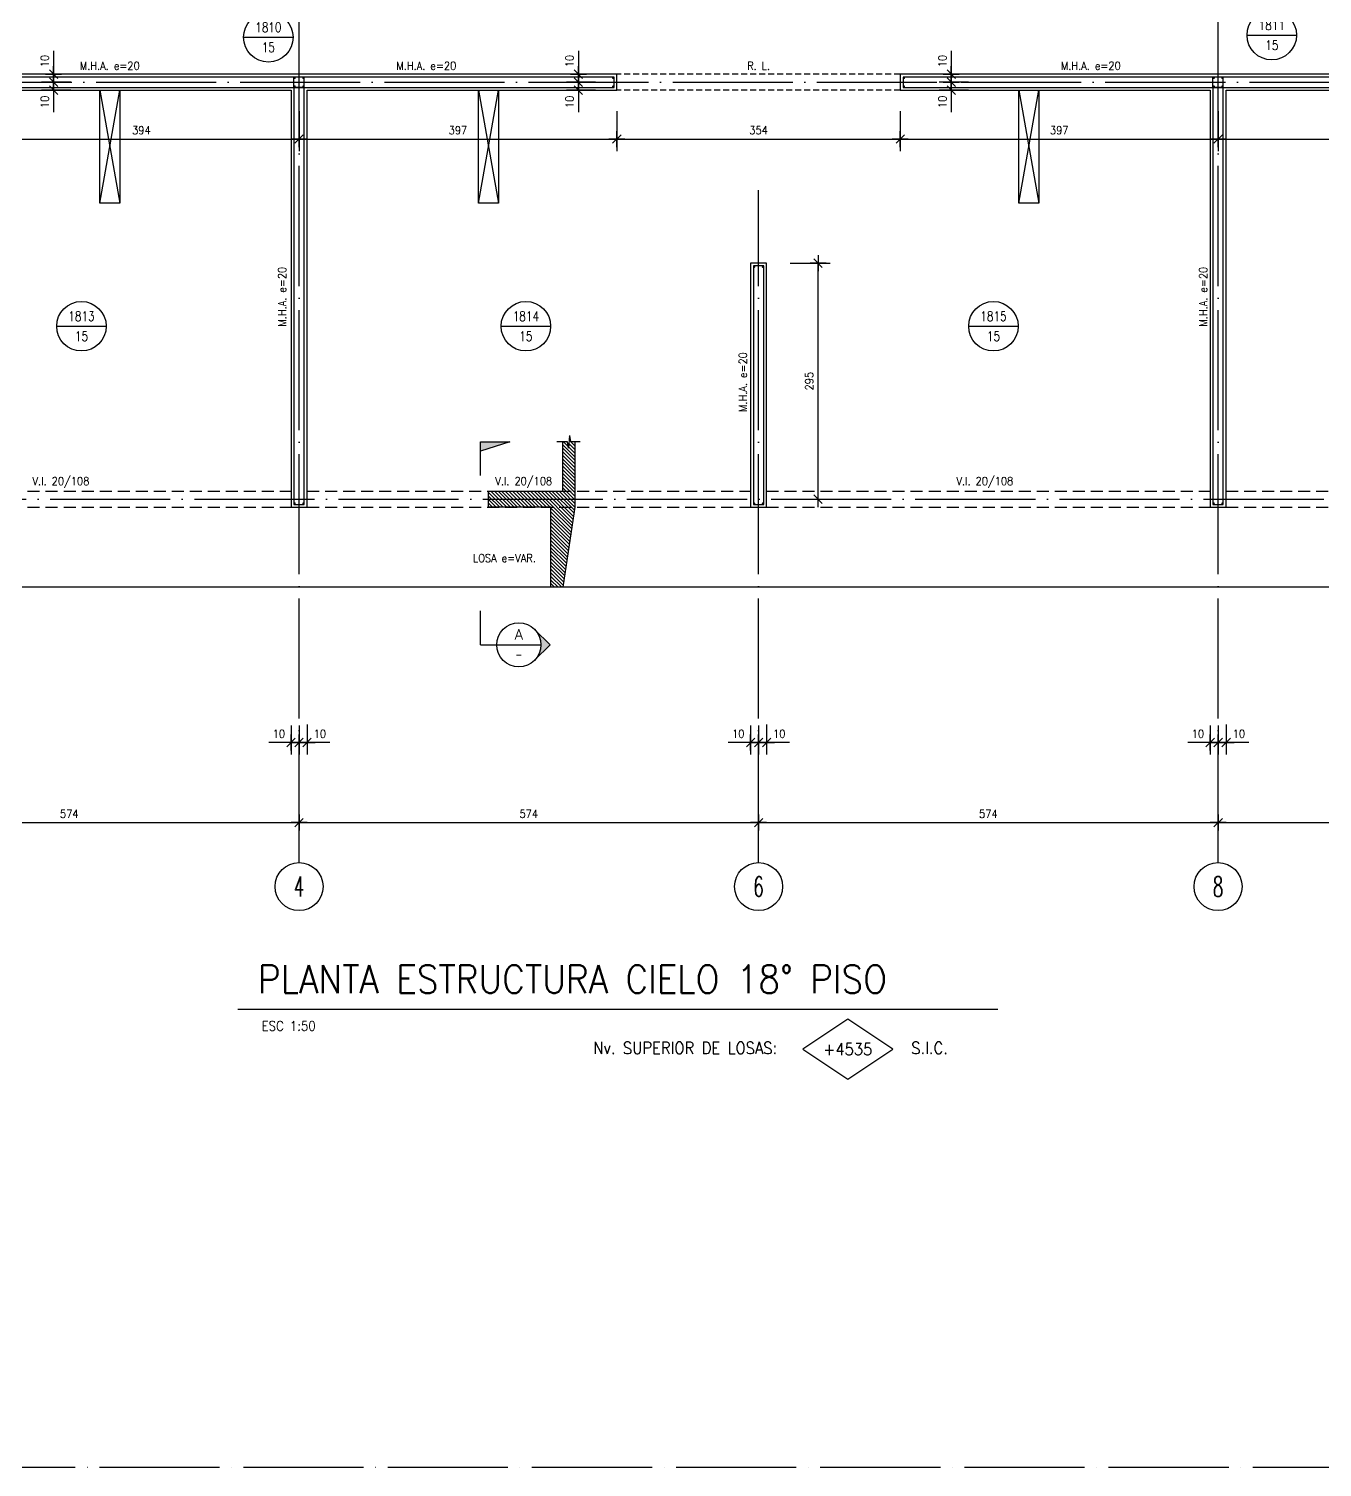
# Model space of a CAD drawing. Extents: x 2589 to 11482, y 3653 to 11529.
# Drawn here: x 4583 to 6199, y 3653 to 5450 of the extents above; entities that cross this region are included whole.
import ezdxf
from ezdxf.enums import TextEntityAlignment as Align

# ---------------------------------------------------------------- set-up
doc = ezdxf.new("R2010")
doc.units = 0
doc.header["$LTSCALE"] = 60
for name, pattern in [('EJES', [3, 2.5, -0.25, 0, -0.25]), ('HIDDEN', [0.375, 0.25, -0.125]), ('HIDDEN2', [0.1875, 0.125, -0.0625])]:
    doc.linetypes.add(name, pattern=pattern)
doc.layers.get('0').update_dxf_attribs({"linetype": 'CONTINUOUS'})
doc.layers.get('DEFPOINTS').update_dxf_attribs({"linetype": 'CONTINUOUS'})
for name, color, linetype in [('COTAS', 3, 'CONTINUOUS'), ('CRUCES', 9, 'CONTINUOUS'), ('EJES', 1, 'EJES'), ('MALLA', 1, 'CONTINUOUS'), ('MUROS', 4, 'CONTINUOUS'), ('REFUERZOS', 3, 'HIDDEN2'), ('SECCION', 1, 'CONTINUOUS'), ('SHAFT', 1, 'CONTINUOUS'), ('TEXTOS', 2, 'CONTINUOUS'), ('TITULO', 6, 'CONTINUOUS'), ('VIGAS', 2, 'CONTINUOUS')]:
    doc.layers.add(name, color=color, linetype=linetype)
doc.layers.add('CROP', color=8, linetype='EJES', plot=False)
doc.layers.add('RLA-LOSAS', color=3, linetype='CONTINUOUS', lineweight=9)
doc.styles.add('COTAS', font='romans.shx', dxfattribs={"width": 0.9})
doc.styles.add('ROMANS', font='romans.shx', dxfattribs={"width": 0.9, "height": 10})
doc.dimstyles.new('50', dxfattribs={"dimtxt": 10, "dimasz": 1, "dimexe": 15, "dimexo": 0, "dimgap": 6, "dimtad": 1, "dimdec": 8, "dimdsep": 46, "dimtxsty": 'COTAS', "dimblk": '$COTA$', "dimcen": 0.09, "dimdle": 10, "dimclrd": 256, "dimclre": 256, "dimclrt": 2, "dimadec": 0, "dimazin": 0, "dimtfac": 1, "dimtdec": 8, "dimtmove": 0, "dimatfit": 2, "dimfxl": 35, "dimfxlon": 1, "dimtolj": 1, "dimarcsym": 0})

# ---------------------------------------------------------------- blocks, each defined once
blk = doc.blocks.new('*U8')
at = {"layer": 'CROP'}
blk.add_lwpolyline([(-1974.1, -572.3), (3557.7, -572.3), (3557.7, 2997.6), (-1974.1, 2997.6)], close=True, dxfattribs=at)
at = {"layer": 'TITULO', "color": 7}
blk.add_line((0, 0), (949.2, 0), dxfattribs=at)
at = {"layer": 'TITULO', "color": 1}
blk.add_lwpolyline([(818, -50), (761.8, -12.5), (705.5, -50), (761.8, -87.5)], close=True, dxfattribs=at)
at = {"color": 2, "style": 'COTAS', "width": 0.9}
blk.add_attdef('ESCALA', (29.5, -27), '', height=12, dxfattribs=at)
at = {"layer": 'TITULO', "color": 7, "style": 'COTAS', "width": 0.9}
blk.add_attdef('TITULO', (25, 20), '', height=35, dxfattribs=at)
at = {"layer": 'TITULO', "color": 2, "style": 'COTAS', "width": 0.9}
blk.add_attdef('NV_LOSAS', text='', height=15, dxfattribs=at).set_placement((434.5, -56), align=Align.RIGHT)
blk.add_attdef('NIVEL', text='', height=15, dxfattribs=at).set_placement((522.8, -50), align=Align.MIDDLE)
blk.add_attdef('SIC', (602, -56), '', height=15, dxfattribs=at)
blk = doc.blocks.new('$COTA$')
at = {"layer": 'COTAS'}
for p, q in [((10, 0), (-10, 0)), ((5.3, 5.3), (-5.3, -5.3)), ((0, -10), (0, 10))]:
    blk.add_line(p, q, dxfattribs=at)
blk = doc.blocks.new('*D11')
at = {"layer": 'COTAS', "lineweight": -2, "transparency": 16777216}
for p, q in [((4346.5, 4458.7), (4346.5, 4473.7)), ((4347.5, 4458.7), (4919.5, 4458.7)), ((4920.5, 4458.7), (4920.5, 4473.7))]:
    blk.add_line(p, q, dxfattribs=at)
at = {"layer": 'DEFPOINTS', "color": 0, "transparency": 16777216}
for p in [(4346.5, 4458.7), (4920.5, 4458.7), (4920.5, 4458.7)]:
    blk.add_point(p, dxfattribs=at)
at = {"layer": 'COTAS', "lineweight": -2, "transparency": 16777216, "rotation": 180}
blk.add_blockref('$COTA$', (4346.5, 4458.7), dxfattribs=at)
at = {"layer": 'COTAS', "lineweight": -2, "transparency": 16777216}
blk.add_blockref('$COTA$', (4920.5, 4458.7), dxfattribs=at)
at = {"layer": 'COTAS', "color": 2, "transparency": 16777216, "insert": (4633.5, 4469.7), "char_height": 10, "attachment_point": 5, "style": 'COTAS'}
blk.add_mtext('\\A1;574', dxfattribs=at)
blk = doc.blocks.new('*D13')
at = {"layer": 'COTAS', "lineweight": -2, "transparency": 16777216}
for p, q in [((4920.5, 4458.7), (4920.5, 4473.7)), ((4921.5, 4458.7), (5493.5, 4458.7)), ((5494.5, 4458.7), (5494.5, 4473.7))]:
    blk.add_line(p, q, dxfattribs=at)
at = {"layer": 'DEFPOINTS', "color": 0, "transparency": 16777216}
for p in [(4920.5, 4458.7), (5494.5, 4458.7), (5494.5, 4458.7)]:
    blk.add_point(p, dxfattribs=at)
at = {"layer": 'COTAS', "lineweight": -2, "transparency": 16777216, "rotation": 180}
blk.add_blockref('$COTA$', (4920.5, 4458.7), dxfattribs=at)
at = {"layer": 'COTAS', "lineweight": -2, "transparency": 16777216}
blk.add_blockref('$COTA$', (5494.5, 4458.7), dxfattribs=at)
at = {"layer": 'COTAS', "color": 2, "transparency": 16777216, "insert": (5207.5, 4469.7), "char_height": 10, "attachment_point": 5, "style": 'COTAS'}
blk.add_mtext('\\A1;574', dxfattribs=at)
blk = doc.blocks.new('*D18')
at = {"layer": 'COTAS', "lineweight": -2, "transparency": 16777216}
for p, q in [((5494.5, 4458.7), (5494.5, 4473.7)), ((5495.5, 4458.7), (6067.5, 4458.7)), ((6068.5, 4458.7), (6068.5, 4473.7))]:
    blk.add_line(p, q, dxfattribs=at)
at = {"layer": 'DEFPOINTS', "color": 0, "transparency": 16777216}
for p in [(5494.5, 4458.7), (6068.5, 4458.7), (6068.5, 4458.7)]:
    blk.add_point(p, dxfattribs=at)
at = {"layer": 'COTAS', "lineweight": -2, "transparency": 16777216, "rotation": 180}
blk.add_blockref('$COTA$', (5494.5, 4458.7), dxfattribs=at)
at = {"layer": 'COTAS', "lineweight": -2, "transparency": 16777216}
blk.add_blockref('$COTA$', (6068.5, 4458.7), dxfattribs=at)
at = {"layer": 'COTAS', "color": 2, "transparency": 16777216, "insert": (5781.5, 4469.7), "char_height": 10, "attachment_point": 5, "style": 'COTAS'}
blk.add_mtext('\\A1;574', dxfattribs=at)
blk = doc.blocks.new('*D20')
at = {"layer": 'COTAS', "lineweight": -2, "transparency": 16777216}
for p, q in [((6068.5, 4458.7), (6068.5, 4473.7)), ((6069.5, 4458.7), (6641.5, 4458.7)), ((6642.5, 4458.7), (6642.5, 4473.7))]:
    blk.add_line(p, q, dxfattribs=at)
at = {"layer": 'DEFPOINTS', "color": 0, "transparency": 16777216}
for p in [(6068.5, 4458.7), (6642.5, 4458.7), (6642.5, 4458.7)]:
    blk.add_point(p, dxfattribs=at)
at = {"layer": 'COTAS', "lineweight": -2, "transparency": 16777216, "rotation": 180}
blk.add_blockref('$COTA$', (6068.5, 4458.7), dxfattribs=at)
at = {"layer": 'COTAS', "lineweight": -2, "transparency": 16777216}
blk.add_blockref('$COTA$', (6642.5, 4458.7), dxfattribs=at)
at = {"layer": 'COTAS', "color": 2, "transparency": 16777216, "insert": (6355.5, 4469.7), "char_height": 10, "attachment_point": 5, "style": 'COTAS'}
blk.add_mtext('\\A1;574', dxfattribs=at)
blk = doc.blocks.new('$EJE$')
at = {"color": 6}
blk.add_circle((0, 0), 30, dxfattribs=at)
at = {"color": 6, "style": 'COTAS', "width": 0.6}
blk.add_attdef('EJE', text='', height=25, dxfattribs=at).set_placement((0, 0), align=Align.MIDDLE)
blk = doc.blocks.new('*D43')
at = {"layer": 'COTAS', "lineweight": -2, "transparency": 16777216}
for p, q in [((5533.8, 5157.7), (5583.8, 5157.7)), ((5568.8, 4863.7), (5568.8, 5156.7)), ((5533.8, 4862.7), (5583.8, 4862.7))]:
    blk.add_line(p, q, dxfattribs=at)
at = {"layer": 'DEFPOINTS', "color": 0, "transparency": 16777216}
for p in [(5509.5, 5157.7), (5568.8, 5157.7), (5509.5, 4862.7)]:
    blk.add_point(p, dxfattribs=at)
at = {"layer": 'COTAS', "lineweight": -2, "transparency": 16777216}
for p, rotation in [((5568.8, 5157.7), 90), ((5568.8, 4862.7), 270)]:
    blk.add_blockref('$COTA$', p, dxfattribs=dict(at, rotation=rotation))
at = {"layer": 'COTAS', "color": 2, "transparency": 16777216, "insert": (5557.8, 5010.2), "char_height": 10, "attachment_point": 5, "rotation": 90, "style": 'COTAS'}
blk.add_mtext('\\A1;295', dxfattribs=at)
blk = doc.blocks.new('*D54')
at = {"layer": 'COTAS', "lineweight": -2, "transparency": 16777216}
for p, q in [((4526.5, 5347.7), (4526.5, 5297.7)), ((4920.5, 5347.7), (4920.5, 5297.7)), ((4527.5, 5312.7), (4919.5, 5312.7))]:
    blk.add_line(p, q, dxfattribs=at)
at = {"layer": 'DEFPOINTS', "color": 0, "transparency": 16777216}
for p in [(4526.5, 5365.2), (4920.5, 5365.2), (4920.5, 5312.7)]:
    blk.add_point(p, dxfattribs=at)
at = {"layer": 'COTAS', "lineweight": -2, "transparency": 16777216, "rotation": 180}
blk.add_blockref('$COTA$', (4526.5, 5312.7), dxfattribs=at)
at = {"layer": 'COTAS', "lineweight": -2, "transparency": 16777216}
blk.add_blockref('$COTA$', (4920.5, 5312.7), dxfattribs=at)
at = {"layer": 'COTAS', "color": 2, "transparency": 16777216, "insert": (4723.5, 5323.7), "char_height": 10, "attachment_point": 5, "style": 'COTAS'}
blk.add_mtext('\\A1;394', dxfattribs=at)
blk = doc.blocks.new('*D55')
at = {"layer": 'COTAS', "lineweight": -2, "transparency": 16777216}
for p, q in [((4920.5, 5347.7), (4920.5, 5297.7)), ((5317.5, 5347.7), (5317.5, 5297.7)), ((4921.5, 5312.7), (5316.5, 5312.7))]:
    blk.add_line(p, q, dxfattribs=at)
at = {"layer": 'DEFPOINTS', "color": 0, "transparency": 16777216}
for p in [(4920.5, 5365.2), (5317.5, 5365.2), (5317.5, 5312.7)]:
    blk.add_point(p, dxfattribs=at)
at = {"layer": 'COTAS', "lineweight": -2, "transparency": 16777216, "rotation": 180}
blk.add_blockref('$COTA$', (4920.5, 5312.7), dxfattribs=at)
at = {"layer": 'COTAS', "lineweight": -2, "transparency": 16777216}
blk.add_blockref('$COTA$', (5317.5, 5312.7), dxfattribs=at)
at = {"layer": 'COTAS', "color": 2, "transparency": 16777216, "insert": (5119, 5323.7), "char_height": 10, "attachment_point": 5, "style": 'COTAS'}
blk.add_mtext('\\A1;397', dxfattribs=at)
blk = doc.blocks.new('*D56')
at = {"layer": 'COTAS', "lineweight": -2, "transparency": 16777216}
for p, q in [((5671.5, 5347.7), (5671.5, 5297.7)), ((6068.5, 5347.7), (6068.5, 5297.7)), ((5672.5, 5312.7), (6067.5, 5312.7))]:
    blk.add_line(p, q, dxfattribs=at)
at = {"layer": 'DEFPOINTS', "color": 0, "transparency": 16777216}
for p in [(5671.5, 5365.2), (6068.5, 5365.2), (6068.5, 5312.7)]:
    blk.add_point(p, dxfattribs=at)
at = {"layer": 'COTAS', "lineweight": -2, "transparency": 16777216, "rotation": 180}
blk.add_blockref('$COTA$', (5671.5, 5312.7), dxfattribs=at)
at = {"layer": 'COTAS', "lineweight": -2, "transparency": 16777216}
blk.add_blockref('$COTA$', (6068.5, 5312.7), dxfattribs=at)
at = {"layer": 'COTAS', "color": 2, "transparency": 16777216, "insert": (5870, 5323.7), "char_height": 10, "attachment_point": 5, "style": 'COTAS'}
blk.add_mtext('\\A1;397', dxfattribs=at)
blk = doc.blocks.new('*D57')
at = {"layer": 'COTAS', "lineweight": -2, "transparency": 16777216}
for p, q in [((6068.5, 5347.7), (6068.5, 5297.7)), ((6462.5, 5347.7), (6462.5, 5297.7)), ((6069.5, 5312.7), (6461.5, 5312.7))]:
    blk.add_line(p, q, dxfattribs=at)
at = {"layer": 'DEFPOINTS', "color": 0, "transparency": 16777216}
for p in [(6068.5, 5365.2), (6462.5, 5365.2), (6462.5, 5312.7)]:
    blk.add_point(p, dxfattribs=at)
at = {"layer": 'COTAS', "lineweight": -2, "transparency": 16777216, "rotation": 180}
blk.add_blockref('$COTA$', (6068.5, 5312.7), dxfattribs=at)
at = {"layer": 'COTAS', "lineweight": -2, "transparency": 16777216}
blk.add_blockref('$COTA$', (6462.5, 5312.7), dxfattribs=at)
at = {"layer": 'COTAS', "color": 2, "transparency": 16777216, "insert": (6265.5, 5323.7), "char_height": 10, "attachment_point": 5, "style": 'COTAS'}
blk.add_mtext('\\A1;394', dxfattribs=at)
blk = doc.blocks.new('*D129')
at = {"layer": 'COTAS', "lineweight": -2, "transparency": 16777216}
for p, q in [((5317.5, 5347.7), (5317.5, 5297.7)), ((5671.5, 5347.7), (5671.5, 5297.7)), ((5318.5, 5312.7), (5670.5, 5312.7))]:
    blk.add_line(p, q, dxfattribs=at)
at = {"layer": 'DEFPOINTS', "color": 0, "transparency": 16777216}
for p in [(5317.5, 5347.7), (5671.5, 5347.7), (5671.5, 5312.7)]:
    blk.add_point(p, dxfattribs=at)
at = {"layer": 'COTAS', "lineweight": -2, "transparency": 16777216, "rotation": 180}
blk.add_blockref('$COTA$', (5317.5, 5312.7), dxfattribs=at)
at = {"layer": 'COTAS', "lineweight": -2, "transparency": 16777216}
blk.add_blockref('$COTA$', (5671.5, 5312.7), dxfattribs=at)
at = {"layer": 'COTAS', "color": 2, "transparency": 16777216, "insert": (5494.5, 5323.7), "char_height": 10, "attachment_point": 5, "style": 'COTAS'}
blk.add_mtext('\\A1;354', dxfattribs=at)
blk = doc.blocks.new('*D158')
at = {"layer": 'COTAS', "lineweight": -2, "transparency": 16777216}
for p, q in [((6058.5, 4580.2), (6058.5, 4543.7)), ((6068.5, 4580.2), (6068.5, 4543.7)), ((6057.5, 4558.7), (6030.6, 4558.7)), ((6068.5, 4558.7), (6058.5, 4558.7)), ((6069.5, 4558.7), (6070.5, 4558.7))]:
    blk.add_line(p, q, dxfattribs=at)
at = {"layer": 'DEFPOINTS', "color": 0, "transparency": 16777216}
for p in [(6058.5, 4580.2), (6068.5, 4580.2), (6068.5, 4558.7)]:
    blk.add_point(p, dxfattribs=at)
at = {"layer": 'COTAS', "lineweight": -2, "transparency": 16777216}
blk.add_blockref('$COTA$', (6058.5, 4558.7), dxfattribs=at)
at = {"layer": 'COTAS', "lineweight": -2, "transparency": 16777216, "rotation": 180}
blk.add_blockref('$COTA$', (6068.5, 4558.7), dxfattribs=at)
at = {"layer": 'COTAS', "color": 2, "transparency": 16777216, "insert": (6043.2, 4569.7), "char_height": 10, "attachment_point": 5, "style": 'COTAS'}
blk.add_mtext('\\A1;10', dxfattribs=at)
blk = doc.blocks.new('*D159')
at = {"layer": 'COTAS', "lineweight": -2, "transparency": 16777216}
for p, q in [((6068.5, 4580.2), (6068.5, 4543.7)), ((6078.5, 4581.2), (6078.5, 4543.7)), ((6067.5, 4558.7), (6066.5, 4558.7)), ((6068.5, 4558.7), (6078.5, 4558.7)), ((6068.5, 4558.7), (6078.5, 4558.7)), ((6107, 4558.7), (6078.5, 4558.7)), ((6079.5, 4558.7), (6080.5, 4558.7))]:
    blk.add_line(p, q, dxfattribs=at)
at = {"layer": 'DEFPOINTS', "color": 0, "transparency": 16777216}
for p in [(6068.5, 4580.2), (6078.5, 4581.2), (6078.5, 4558.7)]:
    blk.add_point(p, dxfattribs=at)
at = {"layer": 'COTAS', "lineweight": -2, "transparency": 16777216}
blk.add_blockref('$COTA$', (6068.5, 4558.7), dxfattribs=at)
at = {"layer": 'COTAS', "lineweight": -2, "transparency": 16777216, "rotation": 180}
blk.add_blockref('$COTA$', (6078.5, 4558.7), dxfattribs=at)
at = {"layer": 'COTAS', "color": 2, "transparency": 16777216, "insert": (6094.4, 4569.7), "char_height": 10, "attachment_point": 5, "style": 'COTAS'}
blk.add_mtext('\\A1;10', dxfattribs=at)
blk = doc.blocks.new('*D160')
at = {"layer": 'COTAS', "lineweight": -2, "transparency": 16777216}
for p, q in [((5484.5, 4580.2), (5484.5, 4543.7)), ((5494.5, 4580.2), (5494.5, 4543.7)), ((5483.5, 4558.7), (5456.6, 4558.7)), ((5494.5, 4558.7), (5484.5, 4558.7)), ((5495.5, 4558.7), (5496.5, 4558.7))]:
    blk.add_line(p, q, dxfattribs=at)
at = {"layer": 'DEFPOINTS', "color": 0, "transparency": 16777216}
for p in [(5484.5, 4580.2), (5494.5, 4580.2), (5494.5, 4558.7)]:
    blk.add_point(p, dxfattribs=at)
at = {"layer": 'COTAS', "lineweight": -2, "transparency": 16777216}
blk.add_blockref('$COTA$', (5484.5, 4558.7), dxfattribs=at)
at = {"layer": 'COTAS', "lineweight": -2, "transparency": 16777216, "rotation": 180}
blk.add_blockref('$COTA$', (5494.5, 4558.7), dxfattribs=at)
at = {"layer": 'COTAS', "color": 2, "transparency": 16777216, "insert": (5469.2, 4569.7), "char_height": 10, "attachment_point": 5, "style": 'COTAS'}
blk.add_mtext('\\A1;10', dxfattribs=at)
blk = doc.blocks.new('*D161')
at = {"layer": 'COTAS', "lineweight": -2, "transparency": 16777216}
for p, q in [((5494.5, 4580.2), (5494.5, 4543.7)), ((5504.5, 4581.2), (5504.5, 4543.7)), ((5493.5, 4558.7), (5492.5, 4558.7)), ((5494.5, 4558.7), (5504.5, 4558.7)), ((5494.5, 4558.7), (5504.5, 4558.7)), ((5533, 4558.7), (5504.5, 4558.7)), ((5505.5, 4558.7), (5506.5, 4558.7))]:
    blk.add_line(p, q, dxfattribs=at)
at = {"layer": 'DEFPOINTS', "color": 0, "transparency": 16777216}
for p in [(5494.5, 4580.2), (5504.5, 4581.2), (5504.5, 4558.7)]:
    blk.add_point(p, dxfattribs=at)
at = {"layer": 'COTAS', "lineweight": -2, "transparency": 16777216}
blk.add_blockref('$COTA$', (5494.5, 4558.7), dxfattribs=at)
at = {"layer": 'COTAS', "lineweight": -2, "transparency": 16777216, "rotation": 180}
blk.add_blockref('$COTA$', (5504.5, 4558.7), dxfattribs=at)
at = {"layer": 'COTAS', "color": 2, "transparency": 16777216, "insert": (5520.4, 4569.7), "char_height": 10, "attachment_point": 5, "style": 'COTAS'}
blk.add_mtext('\\A1;10', dxfattribs=at)
blk = doc.blocks.new('*D162')
at = {"layer": 'COTAS', "lineweight": -2, "transparency": 16777216}
for p, q in [((4910.5, 4580.2), (4910.5, 4543.7)), ((4920.5, 4580.2), (4920.5, 4543.7)), ((4909.5, 4558.7), (4882.6, 4558.7)), ((4920.5, 4558.7), (4910.5, 4558.7)), ((4921.5, 4558.7), (4922.5, 4558.7))]:
    blk.add_line(p, q, dxfattribs=at)
at = {"layer": 'DEFPOINTS', "color": 0, "transparency": 16777216}
for p in [(4910.5, 4580.2), (4920.5, 4580.2), (4920.5, 4558.7)]:
    blk.add_point(p, dxfattribs=at)
at = {"layer": 'COTAS', "lineweight": -2, "transparency": 16777216}
blk.add_blockref('$COTA$', (4910.5, 4558.7), dxfattribs=at)
at = {"layer": 'COTAS', "lineweight": -2, "transparency": 16777216, "rotation": 180}
blk.add_blockref('$COTA$', (4920.5, 4558.7), dxfattribs=at)
at = {"layer": 'COTAS', "color": 2, "transparency": 16777216, "insert": (4895.2, 4569.7), "char_height": 10, "attachment_point": 5, "style": 'COTAS'}
blk.add_mtext('\\A1;10', dxfattribs=at)
blk = doc.blocks.new('*D163')
at = {"layer": 'COTAS', "lineweight": -2, "transparency": 16777216}
for p, q in [((4920.5, 4580.2), (4920.5, 4543.7)), ((4930.5, 4581.2), (4930.5, 4543.7)), ((4919.5, 4558.7), (4918.5, 4558.7)), ((4920.5, 4558.7), (4930.5, 4558.7)), ((4920.5, 4558.7), (4930.5, 4558.7)), ((4959, 4558.7), (4930.5, 4558.7)), ((4931.5, 4558.7), (4932.5, 4558.7))]:
    blk.add_line(p, q, dxfattribs=at)
at = {"layer": 'DEFPOINTS', "color": 0, "transparency": 16777216}
for p in [(4920.5, 4580.2), (4930.5, 4581.2), (4930.5, 4558.7)]:
    blk.add_point(p, dxfattribs=at)
at = {"layer": 'COTAS', "lineweight": -2, "transparency": 16777216}
blk.add_blockref('$COTA$', (4920.5, 4558.7), dxfattribs=at)
at = {"layer": 'COTAS', "lineweight": -2, "transparency": 16777216, "rotation": 180}
blk.add_blockref('$COTA$', (4930.5, 4558.7), dxfattribs=at)
at = {"layer": 'COTAS', "color": 2, "transparency": 16777216, "insert": (4946.4, 4569.7), "char_height": 10, "attachment_point": 5, "style": 'COTAS'}
blk.add_mtext('\\A1;10', dxfattribs=at)
blk = doc.blocks.new('*D164')
at = {"layer": 'COTAS', "lineweight": -2, "transparency": 16777216}
for p, q in [((5756.6, 5383.7), (5720.2, 5383.7)), ((5756.6, 5373.7), (5720.2, 5373.7)), ((5735.2, 5384.7), (5735.2, 5385.7)), ((5735.2, 5383.7), (5735.2, 5373.7)), ((5735.2, 5372.7), (5735.2, 5346.4))]:
    blk.add_line(p, q, dxfattribs=at)
at = {"layer": 'DEFPOINTS', "color": 0, "transparency": 16777216}
for p in [(5735.2, 5383.7), (5756.6, 5383.7), (5756.6, 5373.7)]:
    blk.add_point(p, dxfattribs=at)
at = {"layer": 'COTAS', "lineweight": -2, "transparency": 16777216}
for p, rotation in [((5735.2, 5383.7), 270), ((5735.2, 5373.7), 90)]:
    blk.add_blockref('$COTA$', p, dxfattribs=dict(at, rotation=rotation))
at = {"layer": 'COTAS', "color": 2, "transparency": 16777216, "insert": (5724.2, 5359.1), "char_height": 10, "attachment_point": 5, "rotation": 90, "style": 'COTAS'}
blk.add_mtext('\\A1;10', dxfattribs=at)
blk = doc.blocks.new('*D165')
at = {"layer": 'COTAS', "lineweight": -2, "transparency": 16777216}
for p, q in [((5735.2, 5422.9), (5735.2, 5393.7)), ((5758, 5393.7), (5720.2, 5393.7)), ((5735.2, 5394.7), (5735.2, 5395.7)), ((5735.2, 5383.7), (5735.2, 5393.7)), ((5735.2, 5383.7), (5735.2, 5393.7)), ((5756.6, 5383.7), (5720.2, 5383.7)), ((5735.2, 5382.7), (5735.2, 5381.7))]:
    blk.add_line(p, q, dxfattribs=at)
at = {"layer": 'DEFPOINTS', "color": 0, "transparency": 16777216}
for p in [(5735.2, 5393.7), (5758, 5393.7), (5756.6, 5383.7)]:
    blk.add_point(p, dxfattribs=at)
at = {"layer": 'COTAS', "lineweight": -2, "transparency": 16777216}
for p, rotation in [((5735.2, 5393.7), 270), ((5735.2, 5383.7), 90)]:
    blk.add_blockref('$COTA$', p, dxfattribs=dict(at, rotation=rotation))
at = {"layer": 'COTAS', "color": 2, "transparency": 16777216, "insert": (5724.2, 5410.2), "char_height": 10, "attachment_point": 5, "rotation": 90, "style": 'COTAS'}
blk.add_mtext('\\A1;10', dxfattribs=at)
blk = doc.blocks.new('*D166')
at = {"layer": 'COTAS', "lineweight": -2, "transparency": 16777216}
for p, q in [((5290.8, 5383.7), (5254.4, 5383.7)), ((5290.8, 5373.7), (5254.4, 5373.7)), ((5269.4, 5384.7), (5269.4, 5385.7)), ((5269.4, 5383.7), (5269.4, 5373.7)), ((5269.4, 5372.7), (5269.4, 5346.4))]:
    blk.add_line(p, q, dxfattribs=at)
at = {"layer": 'DEFPOINTS', "color": 0, "transparency": 16777216}
for p in [(5269.4, 5383.7), (5290.8, 5383.7), (5290.8, 5373.7)]:
    blk.add_point(p, dxfattribs=at)
at = {"layer": 'COTAS', "lineweight": -2, "transparency": 16777216}
for p, rotation in [((5269.4, 5383.7), 270), ((5269.4, 5373.7), 90)]:
    blk.add_blockref('$COTA$', p, dxfattribs=dict(at, rotation=rotation))
at = {"layer": 'COTAS', "color": 2, "transparency": 16777216, "insert": (5258.4, 5359.1), "char_height": 10, "attachment_point": 5, "rotation": 90, "style": 'COTAS'}
blk.add_mtext('\\A1;10', dxfattribs=at)
blk = doc.blocks.new('*D167')
at = {"layer": 'COTAS', "lineweight": -2, "transparency": 16777216}
for p, q in [((5269.4, 5422.9), (5269.4, 5393.7)), ((5292.2, 5393.7), (5254.4, 5393.7)), ((5269.4, 5394.7), (5269.4, 5395.7)), ((5269.4, 5383.7), (5269.4, 5393.7)), ((5269.4, 5383.7), (5269.4, 5393.7)), ((5290.8, 5383.7), (5254.4, 5383.7)), ((5269.4, 5382.7), (5269.4, 5381.7))]:
    blk.add_line(p, q, dxfattribs=at)
at = {"layer": 'DEFPOINTS', "color": 0, "transparency": 16777216}
for p in [(5269.4, 5393.7), (5292.2, 5393.7), (5290.8, 5383.7)]:
    blk.add_point(p, dxfattribs=at)
at = {"layer": 'COTAS', "lineweight": -2, "transparency": 16777216}
for p, rotation in [((5269.4, 5393.7), 270), ((5269.4, 5383.7), 90)]:
    blk.add_blockref('$COTA$', p, dxfattribs=dict(at, rotation=rotation))
at = {"layer": 'COTAS', "color": 2, "transparency": 16777216, "insert": (5258.4, 5410.2), "char_height": 10, "attachment_point": 5, "rotation": 90, "style": 'COTAS'}
blk.add_mtext('\\A1;10', dxfattribs=at)
blk = doc.blocks.new('*D168')
at = {"layer": 'COTAS', "lineweight": -2, "transparency": 16777216}
for p, q in [((4635.3, 5383.7), (4598.9, 5383.7)), ((4635.3, 5373.7), (4598.9, 5373.7)), ((4613.9, 5384.7), (4613.9, 5385.7)), ((4613.9, 5383.7), (4613.9, 5373.7)), ((4613.9, 5372.7), (4613.9, 5346.4))]:
    blk.add_line(p, q, dxfattribs=at)
at = {"layer": 'DEFPOINTS', "color": 0, "transparency": 16777216}
for p in [(4613.9, 5383.7), (4635.3, 5383.7), (4635.3, 5373.7)]:
    blk.add_point(p, dxfattribs=at)
at = {"layer": 'COTAS', "lineweight": -2, "transparency": 16777216}
for p, rotation in [((4613.9, 5383.7), 270), ((4613.9, 5373.7), 90)]:
    blk.add_blockref('$COTA$', p, dxfattribs=dict(at, rotation=rotation))
at = {"layer": 'COTAS', "color": 2, "transparency": 16777216, "insert": (4602.9, 5359.1), "char_height": 10, "attachment_point": 5, "rotation": 90, "style": 'COTAS'}
blk.add_mtext('\\A1;10', dxfattribs=at)
blk = doc.blocks.new('*D169')
at = {"layer": 'COTAS', "lineweight": -2, "transparency": 16777216}
for p, q in [((4613.9, 5422.9), (4613.9, 5393.7)), ((4636.7, 5393.7), (4598.9, 5393.7)), ((4613.9, 5394.7), (4613.9, 5395.7)), ((4613.9, 5383.7), (4613.9, 5393.7)), ((4613.9, 5383.7), (4613.9, 5393.7)), ((4635.3, 5383.7), (4598.9, 5383.7)), ((4613.9, 5382.7), (4613.9, 5381.7))]:
    blk.add_line(p, q, dxfattribs=at)
at = {"layer": 'DEFPOINTS', "color": 0, "transparency": 16777216}
for p in [(4613.9, 5393.7), (4636.7, 5393.7), (4635.3, 5383.7)]:
    blk.add_point(p, dxfattribs=at)
at = {"layer": 'COTAS', "lineweight": -2, "transparency": 16777216}
for p, rotation in [((4613.9, 5393.7), 270), ((4613.9, 5383.7), 90)]:
    blk.add_blockref('$COTA$', p, dxfattribs=dict(at, rotation=rotation))
at = {"layer": 'COTAS', "color": 2, "transparency": 16777216, "insert": (4602.9, 5410.2), "char_height": 10, "attachment_point": 5, "rotation": 90, "style": 'COTAS'}
blk.add_mtext('\\A1;10', dxfattribs=at)
blk = doc.blocks.new('LOSA')
at = {"color": 6, "linetype": 'Continuous'}
blk.add_line((-30.9, 0), (30.9, 0), dxfattribs=at)
at = {"color": 3, "linetype": 'Continuous'}
blk.add_circle((0, 0), 30.9, dxfattribs=at)
at = {"color": 2, "style": 'COTAS', "width": 0.8}
for tag, p in [('NUMERO', (0, 12.5)), ('E', (0, -12.5))]:
    blk.add_attdef(tag, text='', height=12, dxfattribs=at).set_placement(p, align=Align.MIDDLE)
at = {"layer": 'RLA-LOSAS', "style": 'COTAS', "flags": 1}
blk.add_attdef('DIRVER', text='', height=8.09, rotation=90, dxfattribs=at).set_placement((-30.5, 40), align=Align.MIDDLE)
at = {"layer": 'RLA-LOSAS', "linetype": 'ByBlock', "style": 'COTAS', "flags": 1}
blk.add_attdef('CUAVER', text='', height=8.09, rotation=90, dxfattribs=at).set_placement((-49.7, -4.9), align=Align.MIDDLE)
at = {"layer": 'RLA-LOSAS', "style": 'COTAS', "flags": 1}
blk.add_attdef('DIRHOR', text='', height=8.09, dxfattribs=at).set_placement((37.9, -29.3), align=Align.MIDDLE)
at = {"layer": 'RLA-LOSAS', "linetype": 'ByBlock', "style": 'COTAS', "flags": 1}
blk.add_attdef('CUAHOR', text='', height=8.09, dxfattribs=at).set_placement((-9.4, -47.7), align=Align.MIDDLE)
at = {"layer": 'RLA-LOSAS', "style": 'COTAS', "width": 0.7, "flags": 1}
blk.add_attdef('CONTRAFLECHA', text='', height=10, dxfattribs=at).set_placement((0, -67.5), align=Align.MIDDLE)
blk = doc.blocks.new('*U227')
blk.add_hatch(color=1).paths.add_polyline_path([(67.2, -19.8, 0.203798), (75.6, 0, 0.197299), (67.7, 19.3), (87.3, 0)])
at = {"color": 1}
for p, q in [((0, 253.8), (37, 253.8)), ((37, 253.8), (0, 242.1)), ((87.3, 0), (67.7, 19.3)), ((87.3, 0), (67.7, -19.3))]:
    blk.add_line(p, q, dxfattribs=at)
at = {"color": 6}
for p, q in [((0, 211.5), (0, 253.8)), ((0, 0), (0, 42.3)), ((0, 0), (75.6, 0))]:
    blk.add_line(p, q, dxfattribs=at)
at = {"color": 1}
blk.add_circle((48.1, 0), 27.5, dxfattribs=at)
blk.add_solid([(0, 253.8), (37, 253.8), (0, 242.1)], dxfattribs=at)
at = {"color": 4, "style": 'COTAS'}
blk.add_attdef('SECCION', text='', height=13, dxfattribs=at).set_placement((48.1, 13.2), align=Align.MIDDLE)
at = {"color": 2, "style": 'COTAS', "width": 0.9}
blk.add_attdef('PLANO', text='', height=7.93, dxfattribs=at).set_placement((48.1, -12.4), align=Align.MIDDLE)

msp = doc.modelspace()

# ---------------------------------------------------------------- hatches: boundary and pattern name
at = {"layer": 'SECCION'}
h = msp.add_hatch(dxfattribs=at)
h.set_pattern_fill('ANSI31', color=9, angle=-90)
h.set_pattern_definition([(315, (4.252, -1609.8717), (2.245064, 2.245064), [])])
h.paths.add_polyline_path([(5250.12751443, 4752.70691493), (5235.12751443, 4752.70691493), (5235.12751443, 4852.70691493), (5265.12751443, 4852.70691493)])
h.paths.add_polyline_path([(5265.12751443, 4852.70691493), (5157.12751443, 4852.70691493), (5157.12751443, 4862.70691493), (5265.12751443, 4862.70691493)])
h.paths.add_polyline_path([(5265.12751443, 4862.70691493), (5157.12751443, 4862.70691493), (5157.12751443, 4872.70691493), (5250.12751443, 4872.70691493), (5265.12751443, 4872.70691493)])
h.paths.add_polyline_path([(5265.12751443, 4872.70691493), (5250.12751443, 4872.70691493), (5250.12751443, 4934.49998136), (5255.62751443, 4934.49998136), (5257.12751443, 4926.49998136), (5258.12751443, 4942.49998136), (5259.62751443, 4934.49998136), (5265.12751443, 4934.49998136)])

# ---------------------------------------------------------------- linework, layer by layer
at = {"layer": 'CRUCES'}
for p, q in [((4671.45585631, 5232.70691493), (4696.45585631, 5373.70691493)), ((4671.45585631, 5373.70691493), (4696.45585631, 5232.70691493)), ((5144.45585631, 5232.70691493), (5169.45585631, 5373.70691493)), ((5144.45585631, 5373.70691493), (5169.45585631, 5232.70691493)), ((5819.45585631, 5232.70691493), (5844.45585631, 5373.70691493)), ((5819.45585631, 5373.70691493), (5844.45585631, 5232.70691493))]:
    msp.add_line(p, q, dxfattribs=at)
at = {"layer": 'EJES'}
for points in [[(4920.45585631, 4408.70691493), (4920.45585631, 6873.70691493)], [(6068.45585631, 4408.70691493), (6068.45585631, 6873.70691493)], [(3946.45585631, 5383.70691493), (7047.45585631, 5383.70691493)], [(5494.45585631, 4408.70691493), (5494.45585631, 5248.86638546)], [(3348.95585631, 4862.70691493), (7644.95585631, 4862.70691493)]]:
    msp.add_lwpolyline(points, dxfattribs=at)
at = {"layer": 'MALLA'}
for p, q in [((4913.95585631, 5377.20691493), (4913.95585631, 5390.20691493)), ((4913.95585631, 5377.20691493), (4926.95585631, 5377.20691493)), ((4926.95585631, 5377.20691493), (4913.95585631, 5377.20691493)), ((4926.95585631, 5377.20691493), (4926.95585631, 5390.20691493)), ((6061.95585631, 5377.20691493), (6061.95585631, 5390.20691493)), ((6061.95585631, 5377.20691493), (6074.95585631, 5377.20691493)), ((6074.95585631, 5377.20691493), (6061.95585631, 5377.20691493)), ((6074.95585631, 5377.20691493), (6074.95585631, 5390.20691493))]:
    msp.add_line(p, q, dxfattribs=at)
for points in [[(4529.95585631, 5377.20691493), (4913.95585631, 5377.20691493), (4913.95585631, 4856.20691493), (4926.95585631, 4856.20691493), (4926.95585631, 5377.20691493), (5313.95585631, 5377.20691493), (5313.95585631, 5390.20691493), (4529.95585631, 5390.20691493)], [(5674.95585631, 5377.20691493), (6061.95585631, 5377.20691493), (6061.95585631, 4856.20691493), (6074.95585631, 4856.20691493), (6074.95585631, 5377.20691493), (6458.95585631, 5377.20691493), (6458.95585631, 5390.20691493), (5674.95585631, 5390.20691493)], [(5500.95585631, 4856.20691493), (5500.95585631, 5154.20691493), (5487.95585631, 5154.20691493), (5487.95585631, 4856.20691493)]]:
    msp.add_lwpolyline(points, close=True, dxfattribs=at)
for points in [[(4914.58085631, 5388.95691493, 1.25, 1.25, -1), (4915.83085631, 5388.95691493, 1.25, 1.25, -1)], [(4914.58085631, 5378.45691493, 1.25, 1.25, -1), (4915.83085631, 5378.45691493, 1.25, 1.25, -1)], [(4914.58085631, 5378.45691493, 1.25, 1.25, -1), (4915.83085631, 5378.45691493, 1.25, 1.25, -1)], [(4925.08085631, 5388.95691493, 1.25, 1.25, -1), (4926.33085631, 5388.95691493, 1.25, 1.25, -1)], [(4925.08085631, 5378.45691493, 1.25, 1.25, -1), (4926.33085631, 5378.45691493, 1.25, 1.25, -1)], [(4925.08085631, 5378.45691493, 1.25, 1.25, -1), (4926.33085631, 5378.45691493, 1.25, 1.25, -1)], [(5312.08085631, 5388.95691493, 1.25, 1.25, -1), (5313.33085631, 5388.95691493, 1.25, 1.25, -1)], [(5312.08085631, 5378.45691493, 1.25, 1.25, -1), (5313.33085631, 5378.45691493, 1.25, 1.25, -1)], [(5675.58085631, 5388.95691493, 1.25, 1.25, -1), (5676.83085631, 5388.95691493, 1.25, 1.25, -1)], [(5675.58085631, 5378.45691493, 1.25, 1.25, -1), (5676.83085631, 5378.45691493, 1.25, 1.25, -1)], [(6062.58085631, 5388.95691493, 1.25, 1.25, -1), (6063.83085631, 5388.95691493, 1.25, 1.25, -1)], [(6062.58085631, 5378.45691493, 1.25, 1.25, -1), (6063.83085631, 5378.45691493, 1.25, 1.25, -1)], [(6062.58085631, 5378.45691493, 1.25, 1.25, -1), (6063.83085631, 5378.45691493, 1.25, 1.25, -1)], [(6073.08085631, 5388.95691493, 1.25, 1.25, -1), (6074.33085631, 5388.95691493, 1.25, 1.25, -1)], [(6073.08085631, 5378.45691493, 1.25, 1.25, -1), (6074.33085631, 5378.45691493, 1.25, 1.25, -1)], [(6073.08085631, 5378.45691493, 1.25, 1.25, -1), (6074.33085631, 5378.45691493, 1.25, 1.25, -1)], [(5488.58085631, 5152.95691493, 1.25, 1.25, -1), (5489.83085631, 5152.95691493, 1.25, 1.25, -1)], [(5499.08085631, 5152.95691493, 1.25, 1.25, -1), (5500.33085631, 5152.95691493, 1.25, 1.25, -1)], [(4914.58085631, 4857.45691493, 1.25, 1.25, -1), (4915.83085631, 4857.45691493, 1.25, 1.25, -1)], [(4925.08085631, 4857.45691493, 1.25, 1.25, -1), (4926.33085631, 4857.45691493, 1.25, 1.25, -1)], [(5488.58085631, 4857.45691493, 1.25, 1.25, -1), (5489.83085631, 4857.45691493, 1.25, 1.25, -1)], [(5499.08085631, 4857.45691493, 1.25, 1.25, -1), (5500.33085631, 4857.45691493, 1.25, 1.25, -1)], [(6062.58085631, 4857.45691493, 1.25, 1.25, -1), (6063.83085631, 4857.45691493, 1.25, 1.25, -1)], [(6073.08085631, 4857.45691493, 1.25, 1.25, -1), (6074.33085631, 4857.45691493, 1.25, 1.25, -1)]]:
    msp.add_lwpolyline(points, format="xyseb", close=True, dxfattribs=at)
at = {"layer": 'MUROS'}
for points in [[(4526.45585631, 5373.70691493), (4910.45585631, 5373.70691493), (4910.45585631, 4852.70691493), (4930.45585631, 4852.70691493), (4930.45585631, 5373.70691493), (5317.45585631, 5373.70691493), (5317.45585631, 5393.70691493), (4526.45585631, 5393.70691493)], [(5671.45585631, 5373.70691493), (6058.45585631, 5373.70691493), (6058.45585631, 4852.70691493), (6078.45585631, 4852.70691493), (6078.45585631, 5373.70691493), (6462.45585631, 5373.70691493), (6462.45585631, 5393.70691493), (5671.45585631, 5393.70691493)], [(5504.45585631, 4852.70691493), (5504.45585631, 5157.70691493), (5484.45585631, 5157.70691493), (5484.45585631, 4852.70691493)]]:
    msp.add_lwpolyline(points, close=True, dxfattribs=at)
at = {"layer": 'REFUERZOS'}
for p, q in [((5671.45585631, 5393.70691493), (5317.45585631, 5393.70691493)), ((5671.45585631, 5373.70691493), (5317.45585631, 5373.70691493))]:
    msp.add_line(p, q, dxfattribs=at)
at = {"layer": 'SECCION', "color": 9}
msp.add_line((5258.12751443, 4942.49998136), (5259.62751443, 4934.49998136), dxfattribs=at)
for points in [[(5258.12751443, 4942.49998136), (5257.12751443, 4926.49998136), (5255.62751443, 4934.49998136), (5242.52928282, 4934.49998136)], [(5271.71749859, 4934.49998136), (5259.62751443, 4934.49998136)]]:
    msp.add_lwpolyline(points, dxfattribs=at)
at = {"layer": 'SECCION'}
for points in [[(5250.12751443, 4872.70691493), (5250.12751443, 4934.49998136)], [(5265.12751443, 4934.49998136), (5265.12751443, 4852.70691493)], [(5157.12751443, 4852.70691493), (5157.12751443, 4872.70691493)], [(5157.12751443, 4872.70691493), (5250.12751443, 4872.70691493)], [(5235.12751443, 4852.70691493), (5157.12751443, 4852.70691493)], [(5235.12751443, 4752.70691493), (5235.12751443, 4852.70691493)], [(5265.12751443, 4852.70691493), (5250.12751443, 4752.70691493)], [(5250.12751443, 4752.70691493), (5235.12751443, 4752.70691493)]]:
    msp.add_lwpolyline(points, dxfattribs=at)
at = {"layer": 'SHAFT'}
for points in [[(4671.45585631, 5373.70691493), (4696.45585631, 5373.70691493), (4696.45585631, 5232.70691493), (4671.45585631, 5232.70691493)], [(5144.45585631, 5373.70691493), (5169.45585631, 5373.70691493), (5169.45585631, 5232.70691493), (5144.45585631, 5232.70691493)], [(5819.45585631, 5373.70691493), (5844.45585631, 5373.70691493), (5844.45585631, 5232.70691493), (5819.45585631, 5232.70691493)]]:
    msp.add_lwpolyline(points, close=True, dxfattribs=at)
at = {"layer": 'VIGAS', "linetype": 'HIDDEN'}
for p, q in [((4356.45585631, 4872.70691493), (4910.45585631, 4872.70691493)), ((4930.45585631, 4872.70691493), (5484.45585631, 4872.70691493)), ((5504.45585631, 4872.70691493), (6058.45585631, 4872.70691493)), ((6078.45585631, 4872.70691493), (6632.45585631, 4872.70691493)), ((4356.45585631, 4852.70691493), (4910.45585631, 4852.70691493)), ((4930.45585631, 4852.70691493), (5484.45585631, 4852.70691493)), ((5504.45585631, 4852.70691493), (6058.45585631, 4852.70691493)), ((6078.45585631, 4852.70691493), (6632.45585631, 4852.70691493))]:
    msp.add_line(p, q, dxfattribs=at)
at = {"layer": 'VIGAS'}
msp.add_line((6652.45585631, 4752.70691493), (4336.45585631, 4752.70691493), dxfattribs=at)

# ---------------------------------------------------------------- block references
ref = msp.add_blockref('*U8', (4844.17858983, 4225.60696946))
ref.add_attrib('TITULO', 'PLANTA ESTRUCTURA CIELO 18° PISO', (4869.17858983, 4245.60696946), dxfattribs={"layer": 'TITULO', "color": 7, "height": 35, "style": 'COTAS', "width": 0.9})
ref.add_attrib('NIVEL', '+4535', dxfattribs={"layer": 'TITULO', "color": 2, "height": 15, "style": 'COTAS', "width": 0.9}).set_placement((5605.96321113, 4175.60696946), align=Align.MIDDLE)
ref.add_attrib('NV_LOSAS', 'Nv. SUPERIOR DE LOSAS:', dxfattribs={"layer": 'TITULO', "color": 2, "height": 15, "style": 'COTAS', "width": 0.9}).set_placement((5517.71321113, 4169.60696946), align=Align.RIGHT)
ref.add_attrib('SIC', 'S.I.C.', (5685.21321113, 4169.60696946), dxfattribs={"layer": 'TITULO', "color": 2, "height": 15, "style": 'COTAS', "width": 0.9})
ref.add_attrib('ESCALA', 'ESC 1:50', (4873.67858983, 4198.60696946), dxfattribs={"color": 2, "height": 12, "style": 'COTAS', "width": 0.9})
for name, p, values in [('LOSA', (4882.13354719, 5439.79312219), {'NUMERO': '1810', 'E': '15'}), ('LOSA', (6135.56172369, 5442.49665451), {'NUMERO': '1811', 'E': '15'}), ('LOSA', (4648.66552673, 5078.85494108), {'NUMERO': '1813', 'E': '15'}), ('LOSA', (5203.82992916, 5078.85494108), {'NUMERO': '1814', 'E': '15'}), ('LOSA', (5787.8757314, 5078.85494108), {'NUMERO': '1815', 'E': '15'}), ('*U227', (5146.95553807, 4680.79432704), {'SECCION': 'A', 'PLANO': '-'}), ('$EJE$', (4920.45585631, 4378.70691493), {'EJE': '4'}), ('$EJE$', (5494.45585631, 4378.70691493), {'EJE': '6'}), ('$EJE$', (6068.45585631, 4378.70691493), {'EJE': '8'})]:
    msp.add_blockref(name, p).add_auto_attribs(values)

# ---------------------------------------------------------------- texts
at = {"layer": 'TEXTOS', "style": 'ROMANS', "width": 0.9}
for s, p in [('M.H.A. e=20', (4684.03831116, 5404.28130942)), ('M.H.A. e=20', (5079.45014166, 5404.28130942)), ('R. L.', (5494.44409181, 5404.19175974)), ('M.H.A. e=20', (5909.46157097, 5404.28130942)), ('V.I. 20/108', (4623.03898598, 4884.70691493)), ('V.I. 20/108', (5201.1220129, 4884.70691493)), ('V.I. 20/108', (5777.12116881, 4884.70691493)), ('LOSA e=VAR.', (5176.99069273, 4789.16799673))]:
    msp.add_text(s, height=10, dxfattribs=at).set_placement(p, align=Align.MIDDLE)
for p in [(4899.26975677, 5115.70691493), (6049.95318039, 5115.70691493), (5474.95585631, 5009.04011446)]:
    msp.add_text('M.H.A. e=20', height=10, rotation=90, dxfattribs=at).set_placement(p, align=Align.MIDDLE)

# ---------------------------------------------------------------- dimensions: what is measured, and where the dimension line sits
at = {"layer": 'COTAS'}
for base, p1, p2, picture, middle in [((4613.8529776213, 5393.7069149326), (4635.309476163, 5383.7069149326), (4636.6672637331, 5393.7069149326), '*D169', (4613.8529776213, 5410.2427902544)), ((5269.3868443211, 5393.7069149326), (5290.8433428628, 5383.7069149326), (5292.2011304329, 5393.7069149326), '*D167', (5269.3868443211, 5410.2427902544)), ((5735.1904795551, 5393.7069149326), (5756.6469780968, 5383.7069149326), (5758.0047656669, 5393.7069149326), '*D165', (5735.1904795551, 5410.2427902544))]:
    dim = msp.add_linear_dim(base=base, p1=p1, p2=p2, angle=90, dimstyle='50', override={"dimtmove": 1}, dxfattribs=at)
    dim.commit()
    dim.dimension.update_dxf_attribs({"geometry": picture, "text_midpoint": middle, "dimtype": 160})
for base, p1, p2, picture, middle in [((4613.8529776213, 5383.7069149326), (4635.309476163, 5373.7069149326), (4635.309476163, 5383.7069149326), '*D168', (4613.8529776213, 5359.0640577897)), ((5269.3868443211, 5383.7069149326), (5290.8433428628, 5373.7069149326), (5290.8433428628, 5383.7069149326), '*D166', (5269.3868443211, 5359.0640577897)), ((5735.1904795551, 5383.7069149326), (5756.6469780968, 5373.7069149326), (5756.6469780968, 5383.7069149326), '*D164', (5735.1904795551, 5359.0640577897))]:
    dim = msp.add_linear_dim(base=base, p1=p1, p2=p2, angle=90, dimstyle='50', dxfattribs=at)
    dim.commit()
    dim.dimension.update_dxf_attribs({"geometry": picture, "text_midpoint": middle, "dimtype": 160})
dim = msp.add_aligned_dim(p1=(4526.4558563143, 5365.2069149326), p2=(4920.4558563143, 5365.2069149326), distance=-52.5457702851, dimstyle='50', dxfattribs=at)
dim.commit()
dim.dimension.update_dxf_attribs({"geometry": '*D54', "text_midpoint": (4723.4558563143, 5323.6611446475)})
for base, p1, p2, picture, middle in [((5317.4558563143, 5312.6611446475), (4920.4558563143, 5365.2069149326), (5317.4558563143, 5365.2069149326), '*D55', (5118.9558563143, 5323.6611446475)), ((6068.4558563143, 5312.6611446475), (5671.4558563143, 5365.2069149326), (6068.4558563143, 5365.2069149326), '*D56', (5869.9558563143, 5323.6611446475)), ((6462.4558563143, 5312.6611446475), (6068.4558563143, 5365.2069149326), (6462.4558563143, 5365.2069149326), '*D57', (6265.4558563143, 5323.6611446475))]:
    dim = msp.add_linear_dim(base=base, p1=p1, p2=p2, angle=180, dimstyle='50', override={"dimtmove": 1}, dxfattribs=at)
    dim.commit()
    dim.dimension.update_dxf_attribs({"geometry": picture, "text_midpoint": middle})
for base, p1, p2, picture, middle in [((5671.4558563143, 5312.6611446475), (5317.4558563143, 5347.6611446475), (5671.4558563143, 5347.6611446475), '*D129', (5494.4558563143, 5323.6611446475)), ((4920.4558563143, 4458.7069149326), (4346.4558563143, 4458.7069149326), (4920.4558563143, 4458.7069149326), '*D11', (4633.4558563143, 4469.7069149326)), ((5494.4558563143, 4458.7069149326), (4920.4558563143, 4458.7069149326), (5494.4558563143, 4458.7069149326), '*D13', (5207.4558563143, 4469.7069149326)), ((6068.4558563143, 4458.7069149326), (5494.4558563143, 4458.7069149326), (6068.4558563143, 4458.7069149326), '*D18', (5781.4558563143, 4469.7069149326)), ((6642.4558563143, 4458.7069149326), (6068.4558563143, 4458.7069149326), (6642.4558563143, 4458.7069149326), '*D20', (6355.4558563143, 4469.7069149326))]:
    dim = msp.add_linear_dim(base=base, p1=p1, p2=p2, dimstyle='50', dxfattribs=at)
    dim.commit()
    dim.dimension.update_dxf_attribs({"geometry": picture, "text_midpoint": middle})
dim = msp.add_linear_dim(base=(5568.8113243954, 5157.7069149326), p1=(5509.4558563143, 4862.7069149326), p2=(5509.4558563143, 5157.7069149326), angle=90, dimstyle='50', dxfattribs=at)
dim.commit()
dim.dimension.update_dxf_attribs({"geometry": '*D43', "text_midpoint": (5557.8113243954, 5010.2069149326)})
for base, p1, p2, picture, middle in [((4920.4558563143, 4558.7069149326), (4910.4558563143, 4580.1634134742), (4920.4558563143, 4580.1634134742), '*D162', (4895.1931168787, 4558.7069149326)), ((5494.4558563143, 4558.7069149326), (5484.4558563143, 4580.1634134742), (5494.4558563143, 4580.1634134742), '*D160', (5469.1931168787, 4558.7069149326)), ((6068.4558563143, 4558.7069149326), (6058.4558563143, 4580.1634134742), (6068.4558563143, 4580.1634134742), '*D158', (6043.1931168787, 4558.7069149326))]:
    dim = msp.add_linear_dim(base=base, p1=p1, p2=p2, dimstyle='50', dxfattribs=at)
    dim.commit()
    dim.dimension.update_dxf_attribs({"geometry": picture, "text_midpoint": middle, "dimtype": 160})
for base, p1, p2, picture, middle in [((4930.4558563143, 4558.7069149326), (4920.4558563143, 4580.1634134742), (4930.4558563143, 4581.2496435303), '*D163', (4946.3588125399, 4558.7069149326)), ((5504.4558563143, 4558.7069149326), (5494.4558563143, 4580.1634134742), (5504.4558563143, 4581.2496435303), '*D161', (5520.3588125399, 4558.7069149326)), ((6078.4558563143, 4558.7069149326), (6068.4558563143, 4580.1634134742), (6078.4558563143, 4581.2496435303), '*D159', (6094.3588125399, 4558.7069149326))]:
    dim = msp.add_linear_dim(base=base, p1=p1, p2=p2, dimstyle='50', override={"dimtmove": 1}, dxfattribs=at)
    dim.commit()
    dim.dimension.update_dxf_attribs({"geometry": picture, "text_midpoint": middle, "dimtype": 160})

doc.saveas('drawing.dxf')
